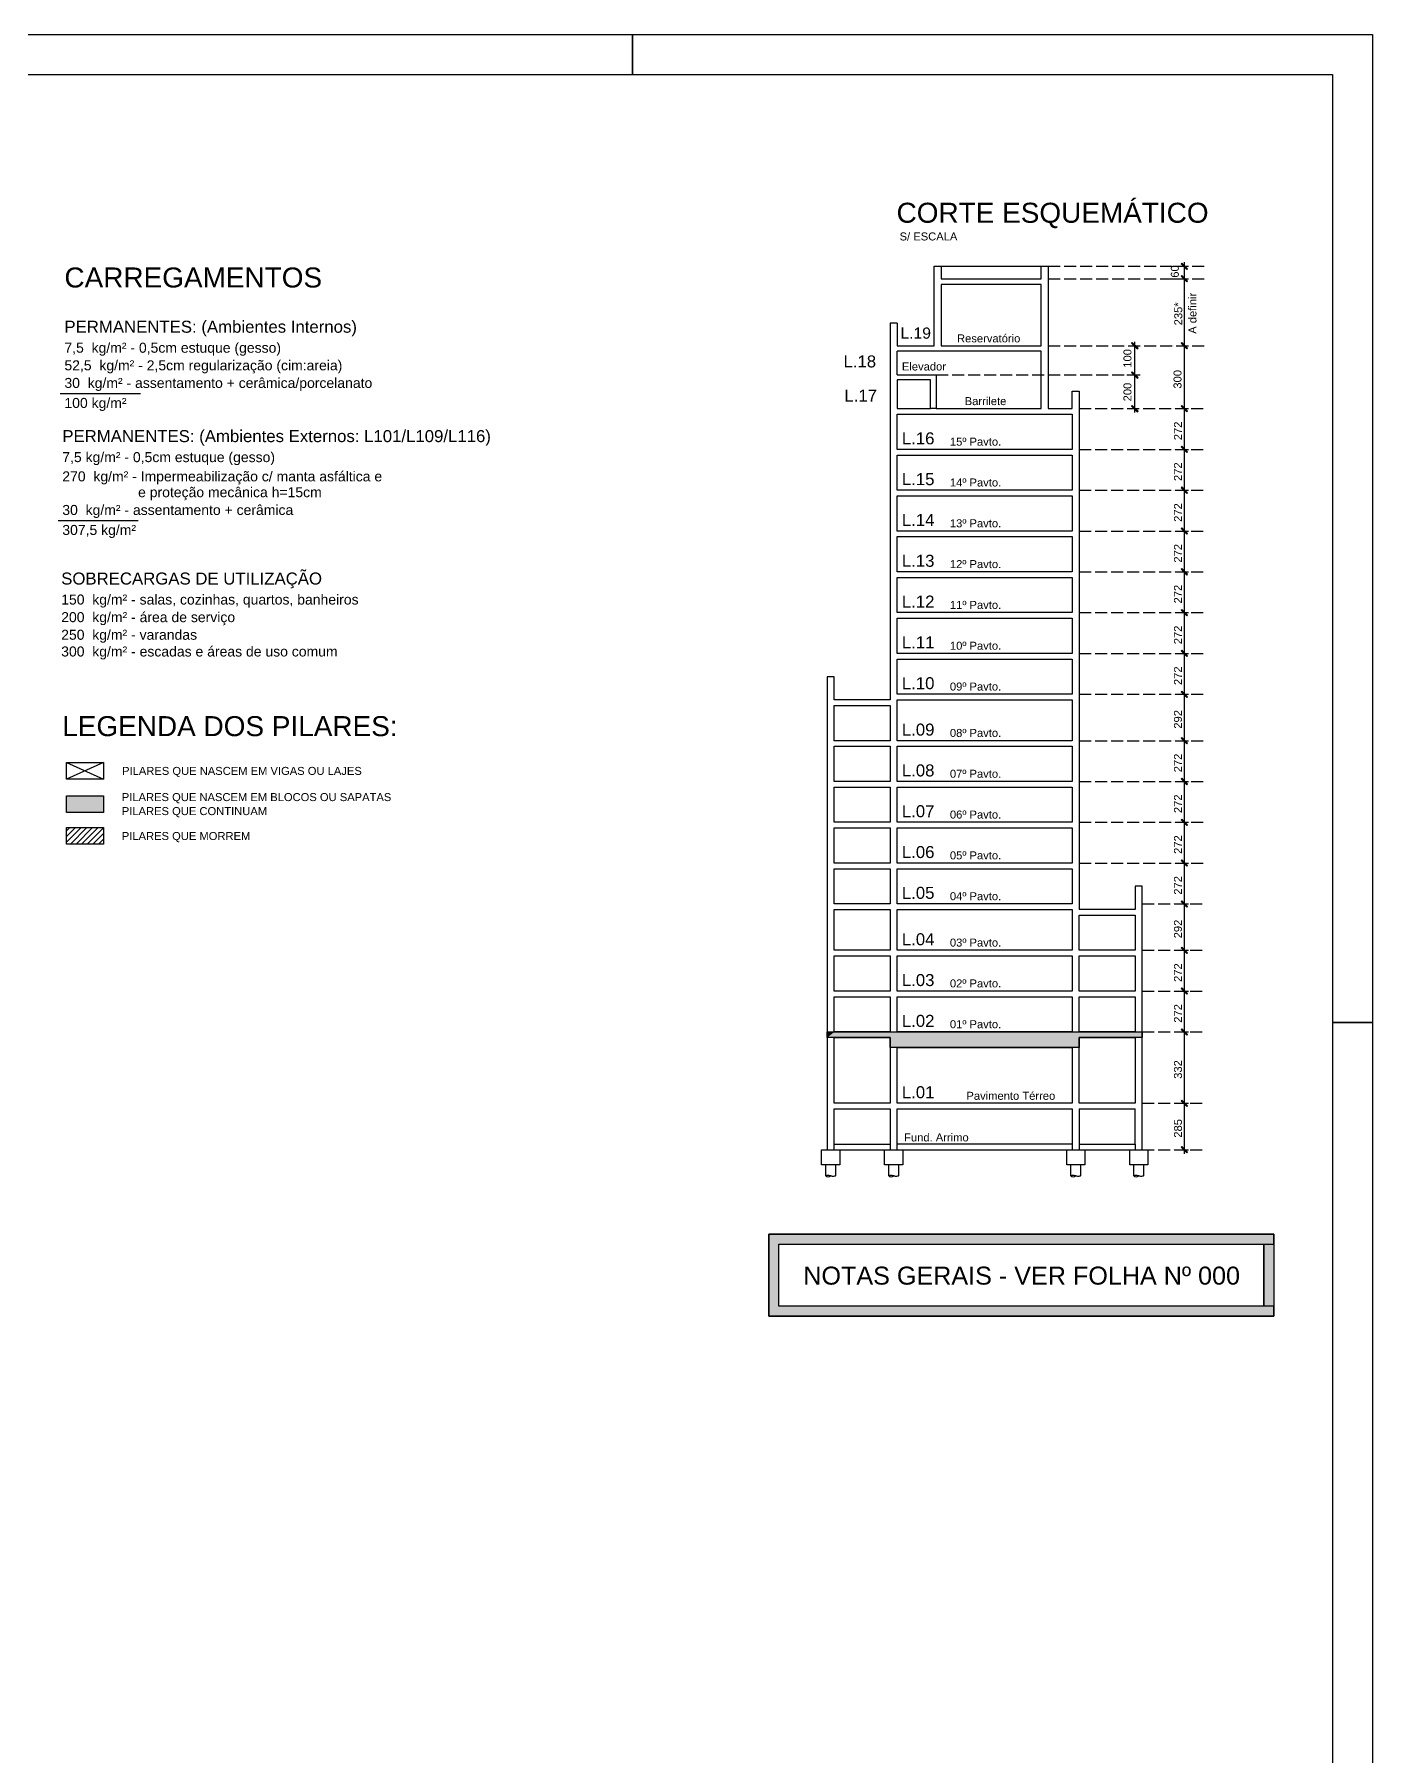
# Model space of a CAD drawing. Extents: x 0 to 119, y 0 to 84.
# Drawn here: x 85.45 to 118.9, y 41.06 to 84.1 of the extents above; entities that cross this region are included whole.
import ezdxf

# ---------------------------------------------------------------- set-up
doc = ezdxf.new("R2010")
doc.units = 0
doc.header["$MEASUREMENT"] = 0
doc.linetypes.add('ESTILO_TQS_0005', pattern=[0.4, 0.3, -0.1])
for name, color, linetype in [('1', 1, 'CONTINUOUS'), ('2', 2, 'CONTINUOUS'), ('3', 3, 'CONTINUOUS'), ('37', 8, 'CONTINUOUS'), ('4', 4, 'CONTINUOUS'), ('5', 5, 'CONTINUOUS'), ('7', 7, 'CONTINUOUS'), ('8', 8, 'CONTINUOUS')]:
    doc.layers.add(name, color=color, linetype=linetype)
doc.styles.add('TQS_ARIAL', font='arial.ttf')

msp = doc.modelspace()

# ---------------------------------------------------------------- linework, layer by layer
at = {"layer": '1', "linetype": 'Continuous'}
for p, q in [((114.195356, 77.892985), (114.195356, 78.404093)), ((108.119294, 78.304093), (110.619294, 78.304093)), ((113.808575, 77.992985), (114.295356, 77.992985)), ((113.918509, 78.304093), (114.295356, 78.304093)), ((114.151965, 77.992985), (114.295356, 77.992985)), ((114.195356, 76.220901), (114.195356, 78.092985)), ((112.84212, 76.320901), (113.057499, 76.320901)), ((112.957499, 75.48926), (112.957499, 76.420901)), ((114.023669, 76.320901), (114.295356, 76.320901)), ((114.027021, 76.320901), (114.295356, 76.320901)), ((114.195356, 74.647757), (114.195356, 76.420901)), ((112.756554, 75.58926), (113.057499, 75.58926)), ((112.785812, 75.58926), (113.057499, 75.58926)), ((112.957499, 74.647757), (112.957499, 75.68926)), ((86.096415, 75.123121), (88.096415, 75.123121)), ((112.785812, 74.747757), (113.057499, 74.747757)), ((114.023669, 74.747757), (114.295356, 74.747757)), ((114.058669, 74.747757), (114.295356, 74.747757)), ((114.195356, 73.627757), (114.195356, 74.847757)), ((114.023669, 73.727757), (114.295356, 73.727757)), ((114.058669, 73.727757), (114.295356, 73.727757)), ((114.195356, 72.607757), (114.195356, 73.827757)), ((114.195356, 71.587757), (114.195356, 72.807757)), ((114.023669, 72.707757), (114.295356, 72.707757)), ((114.058669, 72.707757), (114.295356, 72.707757)), ((86.043435, 71.948485), (88.043435, 71.948485)), ((114.023669, 71.687757), (114.295356, 71.687757)), ((114.058669, 71.687757), (114.295356, 71.687757)), ((114.195356, 70.567757), (114.195356, 71.787757)), ((114.023669, 70.667757), (114.295356, 70.667757)), ((114.058669, 70.667757), (114.295356, 70.667757)), ((114.195356, 69.547757), (114.195356, 70.767757)), ((114.195356, 68.527757), (114.195356, 69.747757)), ((114.023669, 69.647757), (114.295356, 69.647757)), ((114.058669, 69.647757), (114.295356, 69.647757)), ((114.023669, 68.627757), (114.295356, 68.627757)), ((114.058669, 68.627757), (114.295356, 68.627757)), ((114.195356, 67.507757), (114.195356, 68.727757)), ((114.023669, 67.607757), (114.295356, 67.607757)), ((114.058669, 67.607757), (114.295356, 67.607757)), ((114.195356, 66.347757), (114.195356, 67.707757)), ((114.023669, 66.447757), (114.295356, 66.447757)), ((114.058669, 66.447757), (114.295356, 66.447757)), ((114.195356, 65.327757), (114.195356, 66.547757)), ((86.252867, 65.901225), (87.177649, 65.487116)), ((87.177649, 65.901225), (86.252867, 65.487116)), ((114.023669, 65.427757), (114.295356, 65.427757)), ((114.058669, 65.427757), (114.295356, 65.427757)), ((114.195356, 64.307757), (114.195356, 65.527757)), ((114.023669, 64.407757), (114.295356, 64.407757)), ((114.058669, 64.407757), (114.295356, 64.407757)), ((114.195356, 63.287757), (114.195356, 64.507757)), ((114.023669, 63.387757), (114.295356, 63.387757)), ((114.058669, 63.387757), (114.295356, 63.387757)), ((114.195356, 62.267757), (114.195356, 63.487757)), ((114.195356, 61.107757), (114.195356, 62.467757)), ((114.023669, 62.367757), (114.295356, 62.367757)), ((114.058669, 62.367757), (114.295356, 62.367757)), ((114.023669, 61.207757), (114.295356, 61.207757)), ((114.058669, 61.207757), (114.295356, 61.207757)), ((114.195356, 60.087757), (114.195356, 61.307757)), ((114.195356, 59.067757), (114.195356, 60.287757)), ((114.023669, 60.187757), (114.295356, 60.187757)), ((114.058669, 60.187757), (114.295356, 60.187757)), ((114.122311, 59.167757), (114.295356, 59.167757)), ((114.122311, 59.167757), (114.295356, 59.167757)), ((114.195356, 57.284674), (114.195356, 59.267757)), ((114.122311, 57.384674), (114.295356, 57.384674)), ((114.122311, 57.384674), (114.295356, 57.384674)), ((114.195356, 56.124683), (114.195356, 57.484674)), ((114.023669, 56.224683), (114.295356, 56.224683))]:
    msp.add_line(p, q, dxfattribs=at)
at = {"layer": '1', "linetype": 'ESTILO_TQS_0005'}
for p, q in [((110.794294, 78.304093), (114.703044, 78.304093)), ((110.794294, 77.992985), (114.703044, 77.992985)), ((110.794294, 76.320901), (114.689947, 76.320901)), ((107.987186, 75.58926), (113.136169, 75.58926)), ((111.569294, 74.747757), (114.703044, 74.747757)), ((111.569294, 73.727757), (114.703044, 73.727757)), ((111.569294, 72.707757), (114.703044, 72.707757)), ((111.569294, 71.687757), (114.703044, 71.687757)), ((111.569294, 70.667757), (114.703044, 70.667757)), ((111.569294, 69.647757), (114.703044, 69.647757)), ((111.569294, 68.627757), (114.703044, 68.627757)), ((111.569294, 67.607757), (114.703044, 67.607757)), ((111.569294, 66.447757), (114.703044, 66.447757)), ((111.569294, 65.427757), (114.703044, 65.427757)), ((111.569294, 64.407757), (114.703044, 64.407757)), ((111.569294, 63.387757), (114.703044, 63.387757)), ((113.144294, 62.367757), (114.703044, 62.367757)), ((113.144294, 61.207757), (114.703044, 61.207757)), ((113.144294, 60.187757), (114.703044, 60.187757)), ((113.144294, 59.167757), (114.703044, 59.167757)), ((113.144294, 57.384674), (114.703044, 57.384674)), ((113.144294, 56.224683), (114.703044, 56.224683))]:
    msp.add_line(p, q, dxfattribs=at)
at = {"layer": '1', "linetype": 'Continuous'}
for points in [[(44.900085, 84.100046), (63.400085, 84.100046), (63.400085, 83.100046), (63.400085, 84.100046), (81.900085, 84.100046), (81.900085, 83.100046), (81.900085, 84.100046), (100.400085, 84.100046), (100.400085, 83.100046), (100.400085, 84.100046), (118.900085, 84.100046), (118.900085, 59.400046), (117.900085, 59.400046), (118.900085, 59.400046), (118.900085, 29.700046)], [(114.274917, 78.24221), (114.132011, 78.385115), (114.114333, 78.367438), (114.257239, 78.224532), (114.274917, 78.24221)], [(114.274917, 77.931102), (114.132011, 78.074008), (114.114333, 78.05633), (114.257239, 77.913424), (114.274917, 77.931102)], [(114.274917, 77.931102), (114.132011, 78.074008), (114.114333, 78.05633), (114.257239, 77.913424), (114.274917, 77.931102)], [(113.037059, 76.259018), (112.894154, 76.401923), (112.876476, 76.384246), (113.019382, 76.24134), (113.037059, 76.259018)], [(114.274917, 76.259018), (114.132011, 76.401923), (114.114333, 76.384246), (114.257239, 76.24134), (114.274917, 76.259018)], [(114.274917, 76.259018), (114.132011, 76.401923), (114.114333, 76.384246), (114.257239, 76.24134), (114.274917, 76.259018)], [(113.037059, 75.527377), (112.894154, 75.670283), (112.876476, 75.652605), (113.019382, 75.5097), (113.037059, 75.527377)], [(113.037059, 75.527377), (112.894154, 75.670283), (112.876476, 75.652605), (113.019382, 75.5097), (113.037059, 75.527377)], [(113.037059, 74.685874), (112.894154, 74.828779), (112.876476, 74.811102), (113.019382, 74.668196), (113.037059, 74.685874)], [(114.274917, 74.685874), (114.132011, 74.828779), (114.114333, 74.811102), (114.257239, 74.668196), (114.274917, 74.685874)], [(114.274917, 74.685874), (114.132011, 74.828779), (114.114333, 74.811102), (114.257239, 74.668196), (114.274917, 74.685874)], [(114.274917, 73.665874), (114.132011, 73.808779), (114.114333, 73.791102), (114.257239, 73.648196), (114.274917, 73.665874)], [(114.274917, 73.665874), (114.132011, 73.808779), (114.114333, 73.791102), (114.257239, 73.648196), (114.274917, 73.665874)], [(114.274917, 72.645874), (114.132011, 72.788779), (114.114333, 72.771102), (114.257239, 72.628196), (114.274917, 72.645874)], [(114.274917, 72.645874), (114.132011, 72.788779), (114.114333, 72.771102), (114.257239, 72.628196), (114.274917, 72.645874)], [(114.274917, 71.625874), (114.132011, 71.768779), (114.114333, 71.751102), (114.257239, 71.608196), (114.274917, 71.625874)], [(114.274917, 71.625874), (114.132011, 71.768779), (114.114333, 71.751102), (114.257239, 71.608196), (114.274917, 71.625874)], [(114.274917, 70.605874), (114.132011, 70.748779), (114.114333, 70.731102), (114.257239, 70.588196), (114.274917, 70.605874)], [(114.274917, 70.605874), (114.132011, 70.748779), (114.114333, 70.731102), (114.257239, 70.588196), (114.274917, 70.605874)], [(114.274917, 69.585874), (114.132011, 69.728779), (114.114333, 69.711102), (114.257239, 69.568196), (114.274917, 69.585874)], [(114.274917, 69.585874), (114.132011, 69.728779), (114.114333, 69.711102), (114.257239, 69.568196), (114.274917, 69.585874)], [(114.274917, 68.565874), (114.132011, 68.708779), (114.114333, 68.691102), (114.257239, 68.548196), (114.274917, 68.565874)], [(114.274917, 68.565874), (114.132011, 68.708779), (114.114333, 68.691102), (114.257239, 68.548196), (114.274917, 68.565874)], [(114.274917, 67.545874), (114.132011, 67.688779), (114.114333, 67.671102), (114.257239, 67.528196), (114.274917, 67.545874)], [(114.274917, 67.545874), (114.132011, 67.688779), (114.114333, 67.671102), (114.257239, 67.528196), (114.274917, 67.545874)], [(114.274917, 66.385874), (114.132011, 66.528779), (114.114333, 66.511102), (114.257239, 66.368196), (114.274917, 66.385874)], [(114.274917, 66.385874), (114.132011, 66.528779), (114.114333, 66.511102), (114.257239, 66.368196), (114.274917, 66.385874)], [(114.274917, 65.365874), (114.132011, 65.508779), (114.114333, 65.491102), (114.257239, 65.348196), (114.274917, 65.365874)], [(114.274917, 65.365874), (114.132011, 65.508779), (114.114333, 65.491102), (114.257239, 65.348196), (114.274917, 65.365874)], [(114.274917, 64.345874), (114.132011, 64.488779), (114.114333, 64.471102), (114.257239, 64.328196), (114.274917, 64.345874)], [(114.274917, 64.345874), (114.132011, 64.488779), (114.114333, 64.471102), (114.257239, 64.328196), (114.274917, 64.345874)], [(114.274917, 63.325874), (114.132011, 63.468779), (114.114333, 63.451102), (114.257239, 63.308196), (114.274917, 63.325874)], [(114.274917, 63.325874), (114.132011, 63.468779), (114.114333, 63.451102), (114.257239, 63.308196), (114.274917, 63.325874)], [(114.274917, 62.305874), (114.132011, 62.448779), (114.114333, 62.431102), (114.257239, 62.288196), (114.274917, 62.305874)], [(114.274917, 62.305874), (114.132011, 62.448779), (114.114333, 62.431102), (114.257239, 62.288196), (114.274917, 62.305874)], [(114.274917, 61.145874), (114.132011, 61.288779), (114.114333, 61.271102), (114.257239, 61.128196), (114.274917, 61.145874)], [(114.274917, 61.145874), (114.132011, 61.288779), (114.114333, 61.271102), (114.257239, 61.128196), (114.274917, 61.145874)], [(114.274917, 60.125874), (114.132011, 60.268779), (114.114333, 60.251102), (114.257239, 60.108196), (114.274917, 60.125874)], [(114.274917, 60.125874), (114.132011, 60.268779), (114.114333, 60.251102), (114.257239, 60.108196), (114.274917, 60.125874)], [(114.274917, 59.105874), (114.132011, 59.248779), (114.114333, 59.231102), (114.257239, 59.088196), (114.274917, 59.105874)], [(114.274917, 59.105874), (114.132011, 59.248779), (114.114333, 59.231102), (114.257239, 59.088196), (114.274917, 59.105874)], [(114.274917, 57.322791), (114.132011, 57.465697), (114.114333, 57.448019), (114.257239, 57.305114), (114.274917, 57.322791)], [(114.274917, 57.322791), (114.132011, 57.465697), (114.114333, 57.448019), (114.257239, 57.305114), (114.274917, 57.322791)], [(114.274917, 56.1628), (114.132011, 56.305706), (114.114333, 56.288028), (114.257239, 56.145122), (114.274917, 56.1628)], [(103.811942, 54.115483), (103.811942, 52.067957), (116.432923, 52.067957), (116.432923, 52.316097), (104.060024, 52.316097), (104.060024, 53.867402), (116.432923, 53.867402), (116.432923, 54.115483), (103.811942, 54.115483)], [(116.184842, 53.867402), (116.432923, 53.867402), (116.432923, 52.316097), (116.184842, 52.316097), (116.184842, 53.867402)]]:
    msp.add_lwpolyline(points, dxfattribs=at)
for points in [[(114.274917, 78.24221), (114.132011, 78.385115), (114.114333, 78.367438)], [(114.274917, 78.24221), (114.114333, 78.367438), (114.257239, 78.224532)], [(114.274917, 77.931102), (114.132011, 78.074008), (114.114333, 78.05633)], [(114.274917, 77.931102), (114.132011, 78.074008), (114.114333, 78.05633)], [(114.274917, 77.931102), (114.114333, 78.05633), (114.257239, 77.913424)], [(114.274917, 77.931102), (114.114333, 78.05633), (114.257239, 77.913424)], [(114.274917, 78.24221), (114.257239, 78.224532), (114.274917, 78.24221)], [(114.274917, 77.931102), (114.257239, 77.913424), (114.274917, 77.931102)], [(114.274917, 77.931102), (114.257239, 77.913424), (114.274917, 77.931102)], [(113.037059, 76.259018), (112.894154, 76.401923), (112.876476, 76.384246)], [(113.037059, 76.259018), (112.876476, 76.384246), (113.019382, 76.24134)], [(113.037059, 76.259018), (113.019382, 76.24134), (113.037059, 76.259018)], [(114.274917, 76.259018), (114.132011, 76.401923), (114.114333, 76.384246)], [(114.274917, 76.259018), (114.132011, 76.401923), (114.114333, 76.384246)], [(114.274917, 76.259018), (114.114333, 76.384246), (114.257239, 76.24134)], [(114.274917, 76.259018), (114.114333, 76.384246), (114.257239, 76.24134)], [(114.274917, 76.259018), (114.257239, 76.24134), (114.274917, 76.259018)], [(114.274917, 76.259018), (114.257239, 76.24134), (114.274917, 76.259018)], [(113.037059, 75.527377), (112.894154, 75.670283), (112.876476, 75.652605)], [(113.037059, 75.527377), (112.894154, 75.670283), (112.876476, 75.652605)], [(113.037059, 75.527377), (112.876476, 75.652605), (113.019382, 75.5097)], [(113.037059, 75.527377), (112.876476, 75.652605), (113.019382, 75.5097)], [(113.037059, 75.527377), (113.019382, 75.5097), (113.037059, 75.527377)], [(113.037059, 75.527377), (113.019382, 75.5097), (113.037059, 75.527377)], [(113.037059, 74.685874), (112.894154, 74.828779), (112.876476, 74.811102)], [(113.037059, 74.685874), (112.876476, 74.811102), (113.019382, 74.668196)], [(113.037059, 74.685874), (113.019382, 74.668196), (113.037059, 74.685874)], [(114.274917, 74.685874), (114.132011, 74.828779), (114.114333, 74.811102)], [(114.274917, 74.685874), (114.132011, 74.828779), (114.114333, 74.811102)], [(114.274917, 74.685874), (114.114333, 74.811102), (114.257239, 74.668196)], [(114.274917, 74.685874), (114.114333, 74.811102), (114.257239, 74.668196)], [(114.274917, 74.685874), (114.257239, 74.668196), (114.274917, 74.685874)], [(114.274917, 74.685874), (114.257239, 74.668196), (114.274917, 74.685874)], [(114.274917, 73.665874), (114.132011, 73.808779), (114.114333, 73.791102)], [(114.274917, 73.665874), (114.132011, 73.808779), (114.114333, 73.791102)], [(114.274917, 73.665874), (114.114333, 73.791102), (114.257239, 73.648196)], [(114.274917, 73.665874), (114.114333, 73.791102), (114.257239, 73.648196)], [(114.274917, 73.665874), (114.257239, 73.648196), (114.274917, 73.665874)], [(114.274917, 73.665874), (114.257239, 73.648196), (114.274917, 73.665874)], [(114.274917, 72.645874), (114.132011, 72.788779), (114.114333, 72.771102)], [(114.274917, 72.645874), (114.132011, 72.788779), (114.114333, 72.771102)], [(114.274917, 72.645874), (114.114333, 72.771102), (114.257239, 72.628196)], [(114.274917, 72.645874), (114.114333, 72.771102), (114.257239, 72.628196)], [(114.274917, 72.645874), (114.257239, 72.628196), (114.274917, 72.645874)], [(114.274917, 72.645874), (114.257239, 72.628196), (114.274917, 72.645874)], [(114.274917, 71.625874), (114.132011, 71.768779), (114.114333, 71.751102)], [(114.274917, 71.625874), (114.132011, 71.768779), (114.114333, 71.751102)], [(114.274917, 71.625874), (114.114333, 71.751102), (114.257239, 71.608196)], [(114.274917, 71.625874), (114.114333, 71.751102), (114.257239, 71.608196)], [(114.274917, 71.625874), (114.257239, 71.608196), (114.274917, 71.625874)], [(114.274917, 71.625874), (114.257239, 71.608196), (114.274917, 71.625874)], [(114.274917, 70.605874), (114.132011, 70.748779), (114.114333, 70.731102)], [(114.274917, 70.605874), (114.132011, 70.748779), (114.114333, 70.731102)], [(114.274917, 70.605874), (114.114333, 70.731102), (114.257239, 70.588196)], [(114.274917, 70.605874), (114.114333, 70.731102), (114.257239, 70.588196)], [(114.274917, 70.605874), (114.257239, 70.588196), (114.274917, 70.605874)], [(114.274917, 70.605874), (114.257239, 70.588196), (114.274917, 70.605874)], [(114.274917, 69.585874), (114.132011, 69.728779), (114.114333, 69.711102)], [(114.274917, 69.585874), (114.132011, 69.728779), (114.114333, 69.711102)], [(114.274917, 69.585874), (114.114333, 69.711102), (114.257239, 69.568196)], [(114.274917, 69.585874), (114.114333, 69.711102), (114.257239, 69.568196)], [(114.274917, 69.585874), (114.257239, 69.568196), (114.274917, 69.585874)], [(114.274917, 69.585874), (114.257239, 69.568196), (114.274917, 69.585874)], [(114.274917, 68.565874), (114.132011, 68.708779), (114.114333, 68.691102)], [(114.274917, 68.565874), (114.132011, 68.708779), (114.114333, 68.691102)], [(114.274917, 68.565874), (114.114333, 68.691102), (114.257239, 68.548196)], [(114.274917, 68.565874), (114.114333, 68.691102), (114.257239, 68.548196)], [(114.274917, 68.565874), (114.257239, 68.548196), (114.274917, 68.565874)], [(114.274917, 68.565874), (114.257239, 68.548196), (114.274917, 68.565874)], [(114.274917, 67.545874), (114.132011, 67.688779), (114.114333, 67.671102)], [(114.274917, 67.545874), (114.132011, 67.688779), (114.114333, 67.671102)], [(114.274917, 67.545874), (114.114333, 67.671102), (114.257239, 67.528196)], [(114.274917, 67.545874), (114.114333, 67.671102), (114.257239, 67.528196)], [(114.274917, 67.545874), (114.257239, 67.528196), (114.274917, 67.545874)], [(114.274917, 67.545874), (114.257239, 67.528196), (114.274917, 67.545874)], [(114.274917, 66.385874), (114.132011, 66.528779), (114.114333, 66.511102)], [(114.274917, 66.385874), (114.132011, 66.528779), (114.114333, 66.511102)], [(114.274917, 66.385874), (114.114333, 66.511102), (114.257239, 66.368196)], [(114.274917, 66.385874), (114.114333, 66.511102), (114.257239, 66.368196)], [(114.274917, 66.385874), (114.257239, 66.368196), (114.274917, 66.385874)], [(114.274917, 66.385874), (114.257239, 66.368196), (114.274917, 66.385874)], [(114.274917, 65.365874), (114.132011, 65.508779), (114.114333, 65.491102)], [(114.274917, 65.365874), (114.132011, 65.508779), (114.114333, 65.491102)], [(114.274917, 65.365874), (114.114333, 65.491102), (114.257239, 65.348196)], [(114.274917, 65.365874), (114.114333, 65.491102), (114.257239, 65.348196)], [(114.274917, 65.365874), (114.257239, 65.348196), (114.274917, 65.365874)], [(114.274917, 65.365874), (114.257239, 65.348196), (114.274917, 65.365874)], [(114.274917, 64.345874), (114.132011, 64.488779), (114.114333, 64.471102)], [(114.274917, 64.345874), (114.132011, 64.488779), (114.114333, 64.471102)], [(114.274917, 64.345874), (114.114333, 64.471102), (114.257239, 64.328196)], [(114.274917, 64.345874), (114.114333, 64.471102), (114.257239, 64.328196)], [(114.274917, 64.345874), (114.257239, 64.328196), (114.274917, 64.345874)], [(114.274917, 64.345874), (114.257239, 64.328196), (114.274917, 64.345874)], [(114.274917, 63.325874), (114.132011, 63.468779), (114.114333, 63.451102)], [(114.274917, 63.325874), (114.132011, 63.468779), (114.114333, 63.451102)], [(114.274917, 63.325874), (114.114333, 63.451102), (114.257239, 63.308196)], [(114.274917, 63.325874), (114.114333, 63.451102), (114.257239, 63.308196)], [(114.274917, 63.325874), (114.257239, 63.308196), (114.274917, 63.325874)], [(114.274917, 63.325874), (114.257239, 63.308196), (114.274917, 63.325874)], [(114.274917, 62.305874), (114.132011, 62.448779), (114.114333, 62.431102)], [(114.274917, 62.305874), (114.132011, 62.448779), (114.114333, 62.431102)], [(114.274917, 62.305874), (114.114333, 62.431102), (114.257239, 62.288196)], [(114.274917, 62.305874), (114.114333, 62.431102), (114.257239, 62.288196)], [(114.274917, 62.305874), (114.257239, 62.288196), (114.274917, 62.305874)], [(114.274917, 62.305874), (114.257239, 62.288196), (114.274917, 62.305874)], [(114.274917, 61.145874), (114.132011, 61.288779), (114.114333, 61.271102)], [(114.274917, 61.145874), (114.132011, 61.288779), (114.114333, 61.271102)], [(114.274917, 61.145874), (114.114333, 61.271102), (114.257239, 61.128196)], [(114.274917, 61.145874), (114.114333, 61.271102), (114.257239, 61.128196)], [(114.274917, 61.145874), (114.257239, 61.128196), (114.274917, 61.145874)], [(114.274917, 61.145874), (114.257239, 61.128196), (114.274917, 61.145874)], [(114.274917, 60.125874), (114.132011, 60.268779), (114.114333, 60.251102)], [(114.274917, 60.125874), (114.132011, 60.268779), (114.114333, 60.251102)], [(114.274917, 60.125874), (114.114333, 60.251102), (114.257239, 60.108196)], [(114.274917, 60.125874), (114.114333, 60.251102), (114.257239, 60.108196)], [(114.274917, 60.125874), (114.257239, 60.108196), (114.274917, 60.125874)], [(114.274917, 60.125874), (114.257239, 60.108196), (114.274917, 60.125874)], [(114.274917, 59.105874), (114.132011, 59.248779), (114.114333, 59.231102)], [(114.274917, 59.105874), (114.132011, 59.248779), (114.114333, 59.231102)], [(114.274917, 59.105874), (114.114333, 59.231102), (114.257239, 59.088196)], [(114.274917, 59.105874), (114.114333, 59.231102), (114.257239, 59.088196)], [(114.274917, 59.105874), (114.257239, 59.088196), (114.274917, 59.105874)], [(114.274917, 59.105874), (114.257239, 59.088196), (114.274917, 59.105874)], [(114.274917, 57.322791), (114.132011, 57.465697), (114.114333, 57.448019)], [(114.274917, 57.322791), (114.132011, 57.465697), (114.114333, 57.448019)], [(114.274917, 57.322791), (114.114333, 57.448019), (114.257239, 57.305114)], [(114.274917, 57.322791), (114.114333, 57.448019), (114.257239, 57.305114)], [(114.274917, 57.322791), (114.257239, 57.305114), (114.274917, 57.322791)], [(114.274917, 57.322791), (114.257239, 57.305114), (114.274917, 57.322791)], [(114.274917, 56.1628), (114.132011, 56.305706), (114.114333, 56.288028)], [(114.274917, 56.1628), (114.114333, 56.288028), (114.257239, 56.145122)], [(114.274917, 56.1628), (114.257239, 56.145122), (114.274917, 56.1628)], [(116.432923, 54.115483), (103.811942, 54.115483), (104.060024, 53.867402)], [(104.060024, 53.867402), (103.811942, 54.115483), (104.060024, 52.316097)], [(103.811942, 54.115483), (103.811942, 52.067957), (104.060024, 52.316097)], [(116.432923, 53.867402), (116.432923, 54.115483), (104.060024, 53.867402)], [(116.184842, 53.867402), (116.432923, 53.867402), (116.432923, 52.316097)], [(116.184842, 53.867402), (116.432923, 52.316097), (116.184842, 52.316097)], [(116.184842, 53.867402), (116.184842, 52.316097), (116.184842, 53.867402)], [(104.060024, 52.316097), (103.811942, 52.067957), (116.432923, 52.067957)], [(116.432923, 52.067957), (116.432923, 52.316097), (104.060024, 52.316097)]]:
    msp.add_solid(points, dxfattribs=at)
at = {"layer": '2', "linetype": 'Continuous'}
for p, q in [((113.708575, 77.992985), (113.708575, 77.992985)), ((113.818509, 78.304093), (113.818509, 78.304093)), ((114.051965, 77.992985), (114.051965, 77.992985)), ((112.74212, 76.320901), (112.74212, 76.320901)), ((113.923669, 76.320901), (113.923669, 76.320901)), ((113.927021, 76.320901), (113.927021, 76.320901)), ((112.656554, 75.58926), (112.656554, 75.58926)), ((112.685812, 75.58926), (112.685812, 75.58926)), ((112.685812, 74.747757), (112.685812, 74.747757)), ((113.923669, 74.747757), (113.923669, 74.747757)), ((113.958669, 74.747757), (113.958669, 74.747757)), ((113.923669, 73.727757), (113.923669, 73.727757)), ((113.958669, 73.727757), (113.958669, 73.727757)), ((113.923669, 72.707757), (113.923669, 72.707757)), ((113.958669, 72.707757), (113.958669, 72.707757)), ((113.923669, 71.687757), (113.923669, 71.687757)), ((113.958669, 71.687757), (113.958669, 71.687757)), ((113.923669, 70.667757), (113.923669, 70.667757)), ((113.958669, 70.667757), (113.958669, 70.667757)), ((113.923669, 69.647757), (113.923669, 69.647757)), ((113.958669, 69.647757), (113.958669, 69.647757)), ((113.923669, 68.627757), (113.923669, 68.627757)), ((113.958669, 68.627757), (113.958669, 68.627757)), ((113.923669, 67.607757), (113.923669, 67.607757)), ((113.958669, 67.607757), (113.958669, 67.607757)), ((113.923669, 66.447757), (113.923669, 66.447757)), ((113.958669, 66.447757), (113.958669, 66.447757)), ((113.923669, 65.427757), (113.923669, 65.427757)), ((113.958669, 65.427757), (113.958669, 65.427757)), ((86.252867, 63.908293), (86.619587, 64.275012)), ((86.252867, 64.049714), (86.478165, 64.275012)), ((86.252867, 64.191136), (86.336744, 64.275012)), ((86.346898, 63.860903), (86.761008, 64.275012)), ((86.48832, 63.860903), (86.902429, 64.275012)), ((86.629741, 63.860903), (87.043851, 64.275012)), ((86.771163, 63.860903), (87.177649, 64.267389)), ((113.923669, 64.407757), (113.923669, 64.407757)), ((113.958669, 64.407757), (113.958669, 64.407757)), ((86.912584, 63.860903), (87.177649, 64.125968)), ((87.054005, 63.860903), (87.177649, 63.984546)), ((113.923669, 63.387757), (113.923669, 63.387757)), ((113.958669, 63.387757), (113.958669, 63.387757)), ((113.923669, 62.367757), (113.923669, 62.367757)), ((113.958669, 62.367757), (113.958669, 62.367757)), ((113.923669, 61.207757), (113.923669, 61.207757)), ((113.958669, 61.207757), (113.958669, 61.207757)), ((113.923669, 60.187757), (113.923669, 60.187757)), ((113.958669, 60.187757), (113.958669, 60.187757)), ((114.022311, 59.167757), (114.022311, 59.167757)), ((114.022311, 59.167757), (114.022311, 59.167757)), ((114.022311, 57.384674), (114.022311, 57.384674)), ((114.022311, 57.384674), (114.022311, 57.384674)), ((113.923669, 56.224683), (113.923669, 56.224683))]:
    msp.add_line(p, q, dxfattribs=at)
for points in [[(103.811942, 54.115483), (116.432923, 54.115483), (116.432923, 52.067957), (103.811942, 52.067957), (103.811942, 54.115483)], [(103.811942, 54.115483), (116.432923, 54.115483), (116.432923, 52.067957), (103.811942, 52.067957), (103.811942, 54.115483)], [(104.060024, 53.867402), (116.184842, 53.867402), (116.184842, 52.316039), (104.060024, 52.316039), (104.060024, 53.867402)]]:
    msp.add_lwpolyline(points, dxfattribs=at)
at = {"layer": '3', "linetype": 'Continuous'}
for p, q in [((107.019294, 75.58926), (107.019294, 76.180901)), ((107.019294, 57.244674), (111.394294, 57.244674)), ((107.019294, 56.224674), (107.019294, 57.244674)), ((111.394294, 57.244674), (111.394294, 56.364683)), ((111.569294, 57.244674), (111.569294, 56.364683)), ((111.569294, 57.244674), (112.969294, 57.244674)), ((112.969294, 56.364683), (112.969294, 57.244674)), ((105.444294, 56.364683), (106.844294, 56.364683)), ((105.585227, 56.224674), (106.703362, 56.224674)), ((111.394294, 56.364683), (107.019294, 56.364683)), ((107.160227, 56.224674), (111.394294, 56.224683)), ((111.394294, 56.364683), (111.394294, 56.224683)), ((111.569294, 56.364683), (112.969294, 56.364683)), ((111.569294, 56.364683), (111.569294, 56.224683)), ((111.71116, 56.224683), (112.828362, 56.224683)), ((112.969294, 56.364683), (112.969294, 56.224683)), ((105.22973, 55.573274), (105.22973, 55.842852)), ((105.483859, 55.573274), (105.483859, 55.842852)), ((106.80473, 55.573274), (106.80473, 55.842852)), ((107.058859, 55.573274), (107.058859, 55.842852)), ((111.355662, 55.573283), (111.355662, 55.84286)), ((111.609792, 55.573283), (111.609792, 55.84286)), ((112.92973, 55.573283), (112.92973, 55.84286)), ((113.183859, 55.573283), (113.183859, 55.84286))]:
    msp.add_line(p, q, dxfattribs=at)
for points in [[(107.019294, 76.880901), (107.019294, 76.320901), (107.944294, 76.320901), (107.944294, 78.304093), (108.119294, 78.304093), (108.119294, 77.992985), (110.619294, 77.992985), (110.619294, 78.304093), (110.794294, 78.304093), (110.794294, 74.747757), (111.394294, 74.747757), (111.394294, 75.187757), (111.569294, 75.187757), (111.569294, 62.227757)], [(108.119294, 77.852985), (108.119294, 76.320901), (110.619294, 76.320901), (110.619294, 77.852985), (108.119294, 77.852985)], [(107.019294, 76.880901), (106.844294, 76.880901), (106.844294, 67.467757)], [(107.987186, 74.747757), (110.619294, 74.747757), (110.619294, 76.180901), (107.019294, 76.180901)], [(107.019294, 75.58926), (107.987186, 75.58926), (107.987186, 74.747757), (107.847186, 74.747757), (107.847186, 75.464329), (107.019294, 75.464329), (107.019294, 74.747757), (107.847186, 74.747757)], [(107.019294, 74.607757), (111.394294, 74.607757), (111.394294, 73.727757), (107.019294, 73.727757), (107.019294, 74.607757)], [(107.019294, 73.587757), (111.394294, 73.587757), (111.394294, 72.707757), (107.019294, 72.707757), (107.019294, 73.587757)], [(107.019294, 72.567757), (111.394294, 72.567757), (111.394294, 71.687757), (107.019294, 71.687757), (107.019294, 72.567757)], [(107.019294, 71.547757), (111.394294, 71.547757), (111.394294, 70.667757), (107.019294, 70.667757), (107.019294, 71.547757)], [(107.019294, 70.527757), (111.394294, 70.527757), (111.394294, 69.647757), (107.019294, 69.647757), (107.019294, 70.527757)], [(107.019294, 69.507757), (111.394294, 69.507757), (111.394294, 68.627757), (107.019294, 68.627757), (107.019294, 69.507757)], [(107.019294, 68.487757), (111.394294, 68.487757), (111.394294, 67.607757), (107.019294, 67.607757), (107.019294, 68.487757)], [(106.844294, 67.467757), (105.444294, 67.467757), (105.444294, 68.047757), (105.269294, 68.047757), (105.269294, 56.224674)], [(105.444294, 67.327757), (106.844294, 67.327757), (106.844294, 66.447757), (105.444294, 66.447757), (105.444294, 67.327757)], [(107.019294, 67.467757), (111.394294, 67.467757), (111.394294, 66.447757), (107.019294, 66.447757), (107.019294, 67.467757)], [(105.444294, 66.307757), (106.844294, 66.307757), (106.844294, 65.427757), (105.444294, 65.427757), (105.444294, 66.307757)], [(107.019294, 66.307757), (111.394294, 66.307757), (111.394294, 65.427757), (107.019294, 65.427757), (107.019294, 66.307757)], [(105.444294, 65.287757), (106.844294, 65.287757), (106.844294, 64.407757), (105.444294, 64.407757), (105.444294, 65.287757)], [(107.019294, 65.287757), (111.394294, 65.287757), (111.394294, 64.407757), (107.019294, 64.407757), (107.019294, 65.287757)], [(105.444294, 64.267757), (106.844294, 64.267757), (106.844294, 63.387757), (105.444294, 63.387757), (105.444294, 64.267757)], [(107.019294, 64.267757), (111.394294, 64.267757), (111.394294, 63.387757), (107.019294, 63.387757), (107.019294, 64.267757)], [(105.444294, 63.247757), (106.844294, 63.247757), (106.844294, 62.367757), (105.444294, 62.367757), (105.444294, 63.247757)], [(107.019294, 63.247757), (111.394294, 63.247757), (111.394294, 62.367757), (107.019294, 62.367757), (107.019294, 63.247757)], [(113.144294, 56.224683), (113.144294, 62.807757), (112.969294, 62.807757), (112.969294, 62.227757), (111.569294, 62.227757)], [(105.444294, 62.227757), (106.844294, 62.227757), (106.844294, 61.207757), (105.444294, 61.207757), (105.444294, 62.227757)], [(107.019294, 62.227757), (111.394294, 62.227757), (111.394294, 61.207757), (107.019294, 61.207757), (107.019294, 62.227757)], [(111.569294, 62.087757), (112.969294, 62.087757), (112.969294, 61.207757), (111.569294, 61.207757), (111.569294, 62.087757)], [(105.444294, 61.067757), (106.844294, 61.067757), (106.844294, 60.187757), (105.444294, 60.187757), (105.444294, 61.067757)], [(107.019294, 61.067757), (111.394294, 61.067757), (111.394294, 60.187757), (107.019294, 60.187757), (107.019294, 61.067757)], [(111.569294, 61.067757), (112.969294, 61.067757), (112.969294, 60.187757), (111.569294, 60.187757), (111.569294, 61.067757)], [(105.444294, 60.047757), (106.844294, 60.047757), (106.844294, 59.167757), (105.444294, 59.167757), (105.444294, 60.047757)], [(107.019294, 60.047757), (111.394294, 60.047757), (111.394294, 59.167757), (107.019294, 59.167757), (107.019294, 60.047757)], [(111.569294, 60.047757), (112.969294, 60.047757), (112.969294, 59.167757), (111.569294, 59.167757), (111.569294, 60.047757)], [(105.444294, 59.027757), (106.844294, 59.027757), (106.844294, 57.384674), (105.444294, 57.384674), (105.444294, 59.027757)], [(111.569294, 59.027757), (112.969294, 59.027757), (112.969294, 57.384674), (111.569294, 57.384674), (111.569294, 59.027757)], [(107.019294, 58.778215), (111.394294, 58.778215), (111.394294, 57.384674), (107.019294, 57.384674), (107.019294, 58.778215)], [(105.444294, 56.224674), (105.444294, 57.244674), (106.844294, 57.244674), (106.844294, 56.224674)], [(105.128362, 56.224674), (105.585227, 56.224674), (105.585227, 55.842852), (105.128362, 55.842852), (105.128362, 56.224674)], [(106.703362, 56.224674), (107.160227, 56.224674), (107.160227, 55.842852), (106.703362, 55.842852), (106.703362, 56.224674)], [(111.254294, 56.224683), (111.71116, 56.224683), (111.71116, 55.84286), (111.254294, 55.84286), (111.254294, 56.224683)], [(112.828362, 56.224683), (113.285227, 56.224683), (113.285227, 55.84286), (112.828362, 55.84286), (112.828362, 56.224683)], [(105.22973, 55.573274), (105.23967, 55.577936), (105.249387, 55.581607), (105.262935, 55.585393), (105.285546, 55.58855), (105.31042, 55.587694), (105.332132, 55.583179), (105.342668, 55.57962), (105.356794, 55.573274)], [(105.483859, 55.573274), (105.473919, 55.568612), (105.464201, 55.564943), (105.450654, 55.561156), (105.428043, 55.557999), (105.403169, 55.558854), (105.381457, 55.56337), (105.370921, 55.566929), (105.356794, 55.573274)], [(106.80473, 55.573274), (106.81467, 55.577936), (106.824387, 55.581607), (106.837935, 55.585393), (106.860546, 55.58855), (106.88542, 55.587694), (106.907132, 55.583179), (106.917668, 55.57962), (106.931794, 55.573274)], [(107.058859, 55.573274), (107.048919, 55.568612), (107.039201, 55.564943), (107.025654, 55.561156), (107.003043, 55.557999), (106.978169, 55.558854), (106.956457, 55.56337), (106.945921, 55.566929), (106.931794, 55.573274)], [(111.355662, 55.573283), (111.365602, 55.577945), (111.37532, 55.581615), (111.388868, 55.585401), (111.411478, 55.588558), (111.436353, 55.587703), (111.458065, 55.583188), (111.468601, 55.579629), (111.482727, 55.573283)], [(111.609792, 55.573283), (111.599852, 55.568621), (111.590134, 55.564951), (111.576586, 55.561165), (111.553975, 55.558008), (111.529101, 55.558862), (111.507389, 55.563378), (111.496853, 55.566938), (111.482727, 55.573283)], [(112.92973, 55.573283), (112.93967, 55.577945), (112.949387, 55.581615), (112.962935, 55.585401), (112.985546, 55.588558), (113.01042, 55.587703), (113.032132, 55.583188), (113.042668, 55.579629), (113.056794, 55.573283)], [(113.183859, 55.573283), (113.173919, 55.568621), (113.164201, 55.564951), (113.150654, 55.561165), (113.128043, 55.558008), (113.103169, 55.558862), (113.081457, 55.563378), (113.070921, 55.566938), (113.056794, 55.573283)]]:
    msp.add_lwpolyline(points, dxfattribs=at)
for centre in [(105.293262, 55.649342), (106.868262, 55.649342), (111.419195, 55.649351), (112.993262, 55.649351)]:
    msp.add_arc(centre, 0.09911, 230.131189, 309.868811, dxfattribs=at)
at = {"layer": '37', "linetype": 'Continuous'}
for points in [[(86.252867, 65.068329), (87.177649, 65.068329), (87.177649, 64.654219)], [(86.252867, 65.068329), (87.177649, 64.654219), (86.252867, 64.654219)], [(86.252867, 65.068329), (86.252867, 64.654219), (86.252867, 65.068329)]]:
    msp.add_solid(points, dxfattribs=at)
at = {"layer": '5', "linetype": 'Continuous'}
for points in [[(86.252867, 65.901225), (87.177649, 65.901225), (87.177649, 65.487116), (86.252867, 65.487116), (86.252867, 65.901225)], [(86.252867, 65.068329), (87.177649, 65.068329), (87.177649, 64.654219), (86.252867, 64.654219), (86.252867, 65.068329)], [(86.252867, 64.275012), (87.177649, 64.275012), (87.177649, 63.860903), (86.252867, 63.860903), (86.252867, 64.275012)]]:
    msp.add_lwpolyline(points, dxfattribs=at)
at = {"layer": '7', "linetype": 'Continuous'}
for p, q in [((2.500085, 83.100046), (117.900085, 83.100046)), ((117.900085, 83.100046), (117.900085, 1.000046))]:
    msp.add_line(p, q, dxfattribs=at)
at = {"layer": '8', "linetype": 'Continuous'}
msp.add_lwpolyline([(105.444294, 59.167757), (113.144294, 59.167757), (113.144294, 59.027757), (111.569294, 59.027757), (111.569294, 58.778215), (106.844294, 58.778215), (106.844294, 59.027757), (105.269294, 59.027757), (105.269294, 59.167757), (105.444294, 59.167757)], dxfattribs=at)
for points in [[(105.269294, 59.027757), (105.444294, 59.167757), (106.844294, 59.027757)], [(105.269294, 59.027757), (105.269294, 59.167757), (105.444294, 59.167757)], [(105.444294, 59.167757), (113.144294, 59.167757), (106.844294, 59.027757)], [(106.844294, 59.027757), (113.144294, 59.167757), (106.844294, 58.778215)], [(113.144294, 59.167757), (111.569294, 59.027757), (106.844294, 58.778215)], [(106.844294, 58.778215), (111.569294, 59.027757), (111.569294, 58.778215)], [(113.144294, 59.167757), (113.144294, 59.027757), (111.569294, 59.027757)]]:
    msp.add_solid(points, dxfattribs=at)

# ---------------------------------------------------------------- texts
at = {"layer": '2', "linetype": 'Continuous', "style": 'TQS_ARIAL'}
for s, height, p in [('S/ ESCALA', 0.2, (107.076713, 78.950815)), ('7,5  kg/m² - 0,5cm estuque (gesso)', 0.25, (86.198633, 76.144497)), ('Reservatório', 0.2, (108.511943, 76.403196)), ('52,5  kg/m² - 2,5cm regularização (cim:areia)', 0.25, (86.198633, 75.704497)), ('Elevador', 0.2, (107.134612, 75.700606)), ('30  kg/m² - assentamento + cerâmica/porcelanato', 0.25, (86.198633, 75.264497)), ('100 kg/m²', 0.25, (86.198633, 74.764497)), ('Barrilete', 0.2, (108.704689, 74.835559)), ('7,5 kg/m² - 0,5cm estuque (gesso)', 0.25, (86.145653, 73.410304)), ('15º Pavto.', 0.2, (108.334572, 73.821418)), ('270  kg/m² - Impermeabilização c/ manta asfáltica e', 0.25, (86.145653, 72.929012)), ('e proteção mecânica h=15cm', 0.25, (88.04052, 72.533562)), ('14º Pavto.', 0.2, (108.334572, 72.801418)), ('30  kg/m² - assentamento + cerâmica', 0.25, (86.145653, 72.089861)), ('13º Pavto.', 0.2, (108.334572, 71.781418)), ('307,5 kg/m²', 0.25, (86.145653, 71.589861)), ('12º Pavto.', 0.2, (108.334572, 70.761418)), ('150  kg/m² - salas, cozinhas, quartos, banheiros', 0.25, (86.118169, 69.850547)), ('11º Pavto.', 0.2, (108.334572, 69.741418)), ('200  kg/m² - área de serviço', 0.25, (86.118169, 69.410547)), ('250  kg/m² - varandas', 0.25, (86.118169, 68.970547)), ('10º Pavto.', 0.2, (108.334572, 68.721418)), ('300  kg/m² - escadas e áreas de uso comum', 0.25, (86.118169, 68.552062)), ('09º Pavto.', 0.2, (108.334572, 67.701418)), ('08º Pavto.', 0.2, (108.334572, 66.541418)), ('PILARES QUE NASCEM EM VIGAS OU LAJES', 0.2, (87.640093, 65.592337)), ('07º Pavto.', 0.2, (108.334572, 65.521418)), ('PILARES QUE NASCEM EM BLOCOS OU SAPATAS', 0.2, (87.633125, 64.937831)), ('PILARES QUE CONTINUAM', 0.2, (87.633125, 64.587831)), ('06º Pavto.', 0.2, (108.334572, 64.501418)), ('PILARES QUE MORREM', 0.2, (87.633125, 63.964906)), ('05º Pavto.', 0.2, (108.334572, 63.481418)), ('04º Pavto.', 0.2, (108.334572, 62.461418)), ('03º Pavto.', 0.2, (108.334572, 61.301418)), ('02º Pavto.', 0.2, (108.334572, 60.281418)), ('01º Pavto.', 0.2, (108.334572, 59.261418)), ('Pavimento Térreo', 0.2, (108.747338, 57.471582)), ('Fund. Arrimo', 0.2, (107.189528, 56.431348)), ('NOTAS GERAIS - VER FOLHA Nº 000', 0.45, (104.668979, 52.852438))]:
    msp.add_text(s, height=height, dxfattribs=at).set_placement(p)
for s, p in [('60', (114.056352, 78.019486)), ('A definir', (114.498375, 76.617663)), ('235*', (114.142842, 76.829163)), ('100', (112.872381, 75.769912)), ('200', (112.872381, 74.928409)), ('300', (114.124052, 75.246996)), ('272', (114.135356, 73.957757)), ('272', (114.135356, 72.937757)), ('272', (114.135356, 71.917757)), ('272', (114.135356, 70.897757)), ('272', (114.135356, 69.877757)), ('272', (114.135356, 68.857757)), ('272', (114.135356, 67.837757)), ('292', (114.135356, 66.747757)), ('272', (114.135356, 65.657757)), ('272', (114.135356, 64.637757)), ('272', (114.135356, 63.617757)), ('272', (114.135356, 62.597757)), ('292', (114.135356, 61.507757)), ('272', (114.135356, 60.417757)), ('272', (114.135356, 59.397757)), ('332', (114.135356, 57.996216)), ('285', (114.135356, 56.524679))]:
    msp.add_text(s, height=0.2, rotation=90, dxfattribs=at).set_placement(p)
at = {"layer": '4', "linetype": 'Continuous', "style": 'TQS_ARIAL'}
for s, height, p in [('PERMANENTES: (Ambientes Internos)', 0.3, (86.198633, 76.644497)), ('L.19', 0.28, (107.09936, 76.495362)), ('L.18', 0.3, (105.674239, 75.777514)), ('L.17', 0.3, (105.696715, 74.923646)), ('PERMANENTES: (Ambientes Externos: L101/L109/L116)', 0.3, (86.145653, 73.910304)), ('L.16', 0.3, (107.132719, 73.854809)), ('L.15', 0.3, (107.132719, 72.834809)), ('L.14', 0.3, (107.132719, 71.814809)), ('L.13', 0.3, (107.132719, 70.794809)), ('SOBRECARGAS DE UTILIZAÇÃO', 0.3, (86.118169, 70.350547)), ('L.12', 0.3, (107.132719, 69.774809)), ('L.11', 0.3, (107.132719, 68.754809)), ('L.10', 0.3, (107.132719, 67.734809)), ('L.09', 0.3, (107.132719, 66.574809)), ('L.08', 0.3, (107.132719, 65.554809)), ('L.07', 0.3, (107.132719, 64.534809)), ('L.06', 0.3, (107.132719, 63.514809)), ('L.05', 0.3, (107.132719, 62.494809)), ('L.04', 0.3, (107.132719, 61.334809)), ('L.03', 0.3, (107.132719, 60.314809)), ('L.02', 0.3, (107.132719, 59.294809)), ('L.01', 0.3, (107.132719, 57.511727))]:
    msp.add_text(s, height=height, dxfattribs=at).set_placement(p)
at = {"layer": '5', "linetype": 'Continuous', "style": 'TQS_ARIAL'}
for s, p in [('CORTE ESQUEMÁTICO', (107.001032, 79.39321)), ('CARREGAMENTOS', (86.198633, 77.775059)), ('LEGENDA DOS PILARES:', (86.144085, 66.561351))]:
    msp.add_text(s, height=0.5, dxfattribs=at).set_placement(p)

doc.saveas('drawing.dxf')
